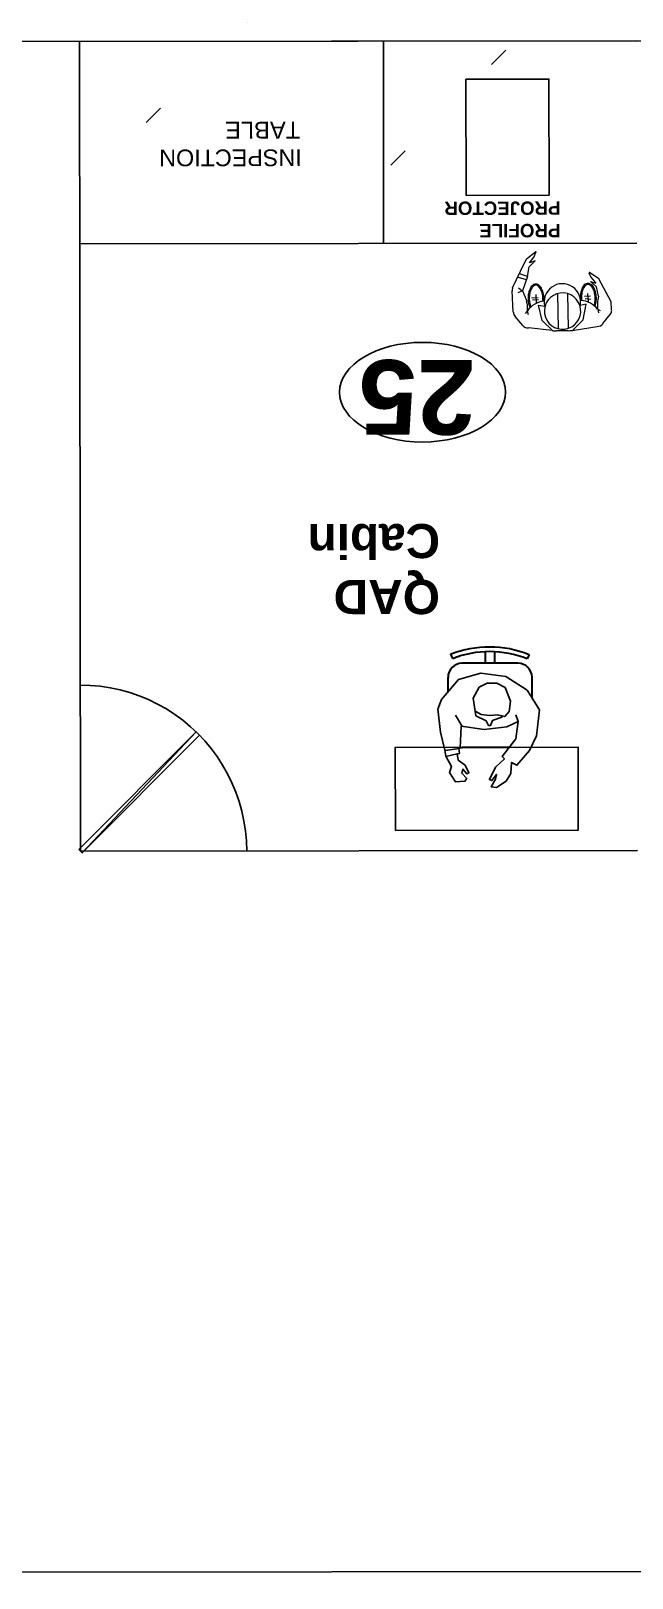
# Model space of a CAD drawing. Header units: feet. Extents: x -99009 to 3252343, y -11094690 to 9035152.
# Drawn here: x 2462595 to 2466289, y -1972741 to -1963228 of the extents above; entities that cross this region are included whole.
import ezdxf

# ---------------------------------------------------------------- set-up
doc = ezdxf.new("R2010")
doc.units = ezdxf.units.FT
doc.layers.add('1', color=1, linetype='Continuous')
doc.styles.add('Arial$001H0', font='arial.ttf')
doc.styles.add('Arial$101H0', font='arialbd.ttf')

msp = doc.modelspace()

# ---------------------------------------------------------------- hatches: boundary and pattern name
h = msp.add_hatch()
h.set_pattern_fill('ACAD_ISO06W100', color=3, scale=250, angle=45.065051714, style=0)
h.set_pattern_definition([(45.06505, (3631160, -1324213.2), (-884.8864, 882.8794), [6000, -750, 125, -750, 125, -1625]), (45.06505, (3631160, -1324213.2), (-884.8864, 882.8794), [-8500, 125, -750])])
h.paths.add_polyline_path([(2509400.40593, -1941970.88363), (2508486.43847, -1941162.4145), (2460377.81695, -1941217.03545), (2459879.56432, -1942756.35235), (2459903.4081, -1963757.29307), (2460403.97546, -1964256.72506), (2508925.64567, -1964201.63515), (2509425.07766, -1963701.06779)])
h.paths.add_polyline_path([(2481953.05645, -1947942.20714), (2481959.13495, -1953295.98271), (2486170.4077, -1953291.20137), (2486164.3292, -1947937.4258)], flags=24)

# ---------------------------------------------------------------- linework, layer by layer
at = {"color": 0, "transparency": 33554684}
for q in [(2508859.86904, -1963240.60796), (2486396.88352, -1963266.11169)]:
    msp.add_line((2459896.9006, -1963296.1989), q, dxfattribs=at)
at = {"color": 7, "linetype": 'Continuous', "lineweight": 25, "transparency": 33554684}
for p, q in [((2464761.25171, -1963290.67608), (2464762.66403, -1964534.61556)), ((2462895.81099, -1964536.73513), (2466319.0041, -1964532.84855))]:
    msp.add_line(p, q, dxfattribs=at)
at = {"color": 242, "linetype": 'Continuous', "lineweight": 5, "true_color": 0xcd2027, "transparency": 33554684}
for p, q in [((2465603.79128, -1964704.49012), (2465641.45789, -1964628.94258)), ((2465641.45789, -1964628.94258), (2465696.15056, -1964586.40905)), ((2465554.83005, -1964807.42096), (2465603.79128, -1964704.49012)), ((2465640.66196, -1964759.18922), (2465590.6219, -1964743.20127)), ((2465647.24505, -1964738.41793), (2465598.14772, -1964721.4851)), ((2466084.24441, -1964752.07892), (2466027.5709, -1964712.50326)), ((2465559.7184, -1964956.53733), (2465552.02005, -1964826.30034)), ((2465615.25414, -1964825.28474), (2465586.95382, -1964837.58639)), ((2465611.47891, -1964825.28902), (2465591.64179, -1964810.21059)), ((2465831.40663, -1964842.97171), (2465835.42725, -1965059.09955)), ((2465891.8093, -1964841.95932), (2465895.82885, -1965057.14335)), ((2466015.4482, -1964841.81894), (2466019.28344, -1964894.66793)), ((2466161.79744, -1964893.56231), (2466084.24441, -1964752.07892)), ((2466153.28495, -1964877.52721), (2466124.91176, -1964825.6499)), ((2465644.60436, -1964906.41904), (2465645.59639, -1964948.88935)), ((2465711.57297, -1964869.53443), (2465670.99028, -1964870.52432)), ((2465714.41725, -1964880.85692), (2465677.61194, -1964883.73013)), ((2465698.33607, -1964848.78565), (2465700.28477, -1964902.58059)), ((2465736.27058, -1965009.19022), (2465714.45475, -1964913.89021)), ((2465714.45475, -1964913.89021), (2465752.21566, -1964921.39782)), ((2466007.02893, -1964907.89518), (2465970.23005, -1964916.43124)), ((2465989.20587, -1965004.18399), (2466007.02893, -1964907.89518)), ((2466033.39985, -1964858.78713), (2465997.53834, -1964861.65928)), ((2466035.30997, -1964878.60497), (2466000.38477, -1964874.86938)), ((2466076.85897, -1964897.43399), (2466077.851, -1964939.90429)), ((2466082.47788, -1964858.73141), (2466078.72837, -1964881.3871)), ((2466079.73647, -1964938.01453), (2466083.53742, -1964960.66165)), ((2466163.74185, -1964943.58202), (2466161.79744, -1964893.56231)), ((2465617.38393, -1965038.58329), (2465570.13136, -1964983.89599)), ((2465643.71306, -1964952.66673), (2465632.40129, -1964964.94909)), ((2465645.59639, -1964948.88935), (2465650.34222, -1964972.4792)), ((2465803.35277, -1965072.3493), (2465736.27058, -1965009.19022)), ((2465924.1581, -1965070.32452), (2465989.20587, -1965004.18399)), ((2466077.851, -1964939.90429), (2466092.9605, -1964947.43762)), ((2466109.09633, -1965027.64311), (2466154.33484, -1964970.96317)), ((2465798.63158, -1965070.46704), (2465652.32199, -1965053.64458)), ((2465897.73254, -1965071.29833), (2465825.06036, -1965072.32465)), ((2465934.53785, -1965068.42512), (2466075.13852, -1965044.67024))]:
    msp.add_line(p, q, dxfattribs=at)
at = {"color": 8, "linetype": 'Continuous', "lineweight": 30, "true_color": 0x767676, "transparency": 33554684}
for p, q in [((2465174.20167, -1967060.72669), (2465185.55737, -1967087.14047)), ((2465587.65297, -1967115.94204), (2465244.10671, -1967116.33209)), ((2465386.54034, -1967044.44085), (2465386.62178, -1967116.17029)), ((2465444.11265, -1967044.37548), (2465444.19409, -1967116.10492)), ((2465656.49098, -1967063.01055), (2465645.19528, -1967089.45004)), ((2465157.37385, -1967202.31724), (2465157.47672, -1967292.92285)), ((2465674.72552, -1967329.14416), (2465674.58086, -1967201.73002)), ((2465244.69286, -1967632.59529), (2465535.38585, -1967632.26525))]:
    msp.add_line(p, q, dxfattribs=at)
at = {"color": 5, "linetype": 'Continuous', "lineweight": 25, "transparency": 33554684}
for p, q in [((2465242.65522, -1967500.46426), (2465203.88514, -1967435.38541)), ((2465589.94671, -1967473.64329), (2465575.74458, -1967434.01941)), ((2465226.77014, -1967641.10993), (2465140.89536, -1967651.58934)), ((2465214.53707, -1967673.21335), (2465144.71239, -1967688.39358))]:
    msp.add_line(p, q, dxfattribs=at)
at = {"transparency": 33554684}
msp.add_line((2508870.55352, -1972651.2019), (2459907.58508, -1972706.79284), dxfattribs=at)
at = {"color": 7, "linetype": 'Continuous', "lineweight": 25, "transparency": 33554684}
for points in [[(2466323.2443, -1968267.49843), (2462900.05119, -1968271.38501), (2462894.39867, -1963292.79564), (2466317.59178, -1963288.90906)], [(2463921.25189, -1968270.22557), (2463919.29355, -1968207.93636), (2463913.56105, -1968146.59525), (2463904.05439, -1968086.20222), (2463890.77249, -1968025.81349), (2463874.66024, -1967966.37177), (2463853.83002, -1967907.87923), (2463830.17051, -1967851.27751), (2463803.68065, -1967795.62282), (2463773.4177, -1967741.86003), (2463739.38166, -1967689.98914), (2463702.51742, -1967640.9529), (2463663.76662, -1967592.8626), (2463621.24488, -1967548.55183), (2463575.89385, -1967506.13188), (2463528.65843, -1967466.54551), (2463478.59586, -1967430.73758), (2463427.59163, -1967396.81834), (2463373.76026, -1967366.67756), (2463318.04449, -1967339.37033), (2463261.3892, -1967315.83942), (2463202.85057, -1967296.08588), (2463143.37242, -1967280.10864), (2463082.95368, -1967266.96391), (2463021.59542, -1967257.59547), (2462960.24145, -1967252.00228), (2462898.89176, -1967250.18431)]]:
    msp.add_lwpolyline(points, dxfattribs=at)
for points in [[(2465779.75517, -1964238.99219), (2465269.15482, -1964239.57191), (2465268.34364, -1963525.10894), (2465778.94399, -1963524.52922)], [(2464834.71592, -1968143.66178), (2464834.1362, -1967633.06143), (2465957.26821, -1967631.78626), (2465957.84793, -1968142.38661)]]:
    msp.add_lwpolyline(points, close=True, dxfattribs=at)
at = {"color": 242, "linetype": 'Continuous', "lineweight": 5, "true_color": 0xcd2027, "transparency": 33554684}
for points in [[(2465647.24505, -1964738.41793), (2465657.55836, -1964678.0024), (2465694.32617, -1964642.09589), (2465657.55836, -1964678.0024), (2465694.32617, -1964642.09589), (2465659.41918, -1964654.40505)], [(2465659.41918, -1964654.40505), (2465687.69057, -1964616.62057), (2465698.9852, -1964589.23726)], [(2465647.24505, -1964738.41793), (2465615.25629, -1964827.17235), (2465641.75472, -1964890.37751)], [(2466024.74269, -1964715.3379), (2466037.04221, -1964741.75061), (2466067.28587, -1964778.52484)], [(2466082.47788, -1964858.73141), (2466070.14408, -1964802.11684), (2466034.24186, -1964769.12426), (2466070.14408, -1964802.11684), (2466034.24186, -1964769.12426), (2466067.28587, -1964778.52484)]]:
    msp.add_lwpolyline(points, dxfattribs=at)
at = {"color": 5, "linetype": 'Continuous', "lineweight": 25, "transparency": 33554684}
msp.add_lwpolyline([(2465239.82594, -1967502.35509), (2465381.42078, -1967522.95814), (2465519.19966, -1967507.70076), (2465589.94671, -1967473.64329), (2465574.96687, -1967580.31078), (2465492.03603, -1967689.88686), (2465505.26542, -1967704.02898), (2465449.63752, -1967754.11405), (2465412.91686, -1967831.54813), (2465428.02422, -1967837.19384), (2465457.23942, -1967799.40828), (2465450.66598, -1967828.67384), (2465424.29292, -1967875.89427), (2465456.38777, -1967880.57687), (2465516.74757, -1967841.81215), (2465545.00824, -1967794.58958), (2465548.70525, -1967725.68728), (2465581.75784, -1967742.63833), (2465659.04833, -1967652.88866), (2465701.41576, -1967561.29102), (2465721.05572, -1967402.70871), (2465644.469, -1967281.04422), (2465513.18533, -1967198.13803), (2465360.2648, -1967177.54784), (2465223.45544, -1967215.45555), (2465118.83201, -1967338.26959), (2465096.24812, -1967397.75524), (2465112.45467, -1967540.25209), (2465139.00668, -1967650.64767), (2465144.71025, -1967686.50596), (2465178.76022, -1967750.64636), (2465167.47631, -1967787.46774), (2465203.40532, -1967844.05553), (2465261.91823, -1967841.15766), (2465273.22571, -1967825.10006), (2465243.92907, -1967791.15618), (2465249.56406, -1967766.61073), (2465273.19142, -1967794.89819), (2465286.39831, -1967789.22034), (2465263.69333, -1967742.05564), (2465220.24278, -1967710.95925), (2465214.53707, -1967673.21335), (2465228.69205, -1967671.30966), (2465224.87931, -1967638.28065), (2465232.42871, -1967637.32827)], close=True, dxfattribs=at)
msp.add_lwpolyline([(2465329.38701, -1967413.5353), (2465362.43959, -1967430.48635), (2465416.24525, -1967437.97574), (2465461.54162, -1967432.26145), (2465506.85728, -1967443.53572), (2465535.13617, -1967412.35789), (2465541.67104, -1967349.11523), (2465510.42999, -1967265.15164), (2465458.48945, -1967237.84013), (2465399.02952, -1967237.90764), (2465349.98042, -1967263.44619), (2465313.24797, -1967330.49838), (2465329.41594, -1967439.01813), (2465393.62921, -1967469.14713), (2465407.82062, -1967499.33293), (2465420.08906, -1967498.37519), (2465431.3794, -1967467.21665), (2465493.64504, -1967444.49453)], dxfattribs=at)
at = {"color": 7, "linetype": 'Continuous', "lineweight": -2, "transparency": 33554684}
for points in [[(2462889.65644, -1968260.0711), (2462910.44487, -1968281.75512), (2463609.90632, -1967537.23899)], [(2462910.44487, -1968281.75512), (2463609.90632, -1967537.23899), (2463631.63856, -1967558.92193)]]:
    msp.add_lwpolyline(points, close=True, dxfattribs=at)
at = {"color": 5, "linetype": 'Continuous', "lineweight": 5, "transparency": 33554684}
for points in [[(2465699.00561, -1964586.89525), (2465698.15548, -1964586.24271), (2465696.97236, -1964586.24508), (2465696.12483, -1964586.90099)], [(2465699.74484, -1964589.67956), (2465700.15934, -1964588.69128), (2465699.85574, -1964587.54778), (2465699.00561, -1964586.89525)]]:
    msp.add_open_spline(points, degree=3, dxfattribs=at)
at = {"color": 242, "linetype": 'Continuous', "lineweight": 5, "true_color": 0xcd2027, "transparency": 33554684}
for points in [[(2466025.58743, -1964713.05379), (2466024.76555, -1964713.74156), (2466024.5104, -1964714.89684), (2466024.96616, -1964715.86678)], [(2466028.46588, -1964712.93815), (2466027.59148, -1964712.31853), (2466026.40931, -1964712.36602), (2466025.58743, -1964713.05379)], [(2465555.42312, -1964807.69676), (2465552.83706, -1964813.94821), (2465551.69937, -1964820.70387), (2465552.09531, -1964827.45752)], [(2465653.21624, -1964840.45543), (2465650.89572, -1964852.50629), (2465649.92165, -1964864.77773), (2465650.31196, -1964877.04377)], [(2465663.48231, -1964812.69257), (2465659.05995, -1964821.45904), (2465655.87494, -1964830.79656), (2465654.01833, -1964840.4382)], [(2465660.6305, -1964841.88312), (2465658.41574, -1964853.38466), (2465657.48608, -1964865.09672), (2465657.85861, -1964876.80363)], [(2465669.38093, -1964815.6682), (2465665.23372, -1964823.8892), (2465662.24689, -1964832.64572), (2465660.50581, -1964841.68744)], [(2465680.12211, -1964790.74408), (2465672.93132, -1964796.57857), (2465667.05736, -1964803.86943), (2465662.88664, -1964812.13707)], [(2465684.87942, -1964796.6073), (2465678.51636, -1964801.77019), (2465673.31854, -1964808.22183), (2465669.6279, -1964815.53779)], [(2465696.93737, -1964784.62132), (2465690.85587, -1964784.81483), (2465685.00519, -1964786.99522), (2465680.28028, -1964790.82893)], [(2465697.1475, -1964791.22462), (2465692.50907, -1964791.37223), (2465688.04668, -1964793.03523), (2465684.44295, -1964795.95924)], [(2465713.95543, -1964789.75732), (2465708.99634, -1964786.23178), (2465703.01887, -1964784.42779), (2465696.93737, -1964784.62132)], [(2465710.12737, -1964795.14193), (2465706.34501, -1964792.45294), (2465701.78593, -1964791.07702), (2465697.1475, -1964791.22462)], [(2465726.20712, -1964814.23485), (2465722.05881, -1964807.16833), (2465716.46132, -1964801.06022), (2465709.78288, -1964796.31234)], [(2465732.71853, -1964810.41241), (2465728.0306, -1964802.42667), (2465721.70498, -1964795.52401), (2465714.15779, -1964790.15851)], [(2465736.69017, -1964839.41824), (2465734.37773, -1964830.50551), (2465730.84022, -1964821.9566), (2465726.17872, -1964814.01591)], [(2465743.08508, -1964837.75907), (2465740.61922, -1964828.25496), (2465736.84698, -1964819.13884), (2465731.87621, -1964810.67128)], [(2465741.70497, -1964873.61773), (2465741.33242, -1964861.91082), (2465739.66001, -1964850.28157), (2465736.71847, -1964838.9441)], [(2465795.36213, -1964803.96259), (2465757.52344, -1964831.51428), (2465740.84392, -1964879.71446), (2465753.56037, -1964924.76059)], [(2465749.25161, -1964873.37758), (2465748.86128, -1964861.11154), (2465747.10897, -1964848.92686), (2465744.02696, -1964837.04791)], [(2465869.73754, -1964839.41577), (2465808.10965, -1964835.25461), (2465754.77709, -1964881.8406), (2465750.61593, -1964943.4685)], [(2465923.15996, -1964801.26909), (2465884.19403, -1964775.33614), (2465833.20081, -1964776.41088), (2465795.36213, -1964803.96259)], [(2465973.79027, -1964958.53739), (2465977.95143, -1964896.90949), (2465931.36544, -1964843.57693), (2465869.73754, -1964839.41577)], [(2465970.01427, -1964920.19855), (2465980.82146, -1964874.65664), (2465962.12591, -1964827.20203), (2465923.15996, -1964801.26909)], [(2465974.10574, -1964835.37205), (2465971.78522, -1964847.42291), (2465970.81115, -1964859.69435), (2465971.20147, -1964871.9604)], [(2465984.37181, -1964807.6092), (2465979.94945, -1964816.37566), (2465976.76445, -1964825.71318), (2465974.90783, -1964835.35483)], [(2465981.52, -1964836.79974), (2465979.30524, -1964848.30129), (2465978.37558, -1964860.01334), (2465978.74811, -1964871.72025)], [(2465990.27043, -1964810.58483), (2465986.12322, -1964818.80583), (2465983.1364, -1964827.56235), (2465981.39531, -1964836.60406)], [(2466001.01161, -1964785.6607), (2465993.82082, -1964791.49519), (2465987.94686, -1964798.78606), (2465983.77614, -1964807.05369)], [(2466005.76893, -1964791.52392), (2465999.40586, -1964796.68681), (2465994.20804, -1964803.13845), (2465990.5174, -1964810.45442)], [(2466017.82794, -1964780.48175), (2466011.74645, -1964780.67526), (2466005.89577, -1964782.85565), (2466001.17086, -1964786.68936)], [(2466018.03807, -1964787.08506), (2466013.39964, -1964787.23266), (2466008.93726, -1964788.89566), (2466005.33352, -1964791.81968)], [(2466034.846, -1964785.61775), (2466029.88691, -1964782.09221), (2466023.90944, -1964780.28822), (2466017.82794, -1964780.48175)], [(2466031.01794, -1964791.00236), (2466027.23559, -1964788.31337), (2466022.6765, -1964786.93745), (2466018.03807, -1964787.08506)], [(2466047.09663, -1964809.15147), (2466042.94831, -1964802.08496), (2466037.35082, -1964795.97685), (2466030.67238, -1964791.22896)], [(2466053.60803, -1964805.32903), (2466048.9201, -1964797.3433), (2466042.59448, -1964790.44064), (2466035.04729, -1964785.07513)], [(2466058.52348, -1964834.33379), (2466056.21104, -1964825.42107), (2466052.67353, -1964816.87216), (2466048.01203, -1964808.93146)], [(2466064.91839, -1964832.67462), (2466062.45253, -1964823.17052), (2466058.6803, -1964814.05439), (2466053.70952, -1964805.58683)], [(2466062.59447, -1964868.53435), (2466062.22193, -1964856.82744), (2466060.54951, -1964845.19819), (2466057.60797, -1964833.86072)], [(2466070.14112, -1964868.29421), (2466069.75078, -1964856.02816), (2466067.99848, -1964843.84348), (2466064.91646, -1964831.96453)], [(2465644.59599, -1964906.941), (2465644.48178, -1964901.52183), (2465643.38575, -1964896.1683), (2465641.36111, -1964891.14025)], [(2465749.2524, -1964889.8931), (2465707.85036, -1964893.69768), (2465670.19377, -1964915.45062), (2465646.21395, -1964949.41489)], [(2465650.31196, -1964877.04377), (2465650.7023, -1964889.30982), (2465652.45461, -1964901.4945), (2465655.53662, -1964913.37344)], [(2465656.4785, -1964912.66228), (2465658.01762, -1964918.5945), (2465660.06746, -1964924.38232), (2465662.60506, -1964929.96091)], [(2465657.85861, -1964876.80363), (2465658.23115, -1964888.51054), (2465659.90357, -1964900.13979), (2465662.84511, -1964911.47725)], [(2465662.87341, -1964911.00311), (2465664.11026, -1964915.77025), (2465665.69909, -1964920.43906), (2465667.62681, -1964924.97109)], [(2465741.43695, -1964889.12941), (2465741.7801, -1964883.96636), (2465741.86955, -1964878.78956), (2465741.70497, -1964873.61773)], [(2465748.9708, -1964889.63013), (2465749.33033, -1964884.22047), (2465749.42404, -1964878.79643), (2465749.25161, -1964873.37758)], [(2465971.20147, -1964871.9604), (2465971.34072, -1964876.33645), (2465971.65343, -1964880.70525), (2465972.13886, -1964885.05653)], [(2466077.64561, -1964939.64916), (2466053.3204, -1964908.10559), (2466016.86801, -1964888.22553), (2465977.17716, -1964884.85664)], [(2465978.74811, -1964871.72025), (2465978.88102, -1964875.89682), (2465979.17947, -1964880.06648), (2465979.64277, -1964884.2194)], [(2466056.65853, -1964918.94281), (2466058.47398, -1964913.96575), (2466059.88933, -1964908.85173), (2466060.89108, -1964903.64947)], [(2466059.82258, -1964903.45486), (2466062.03734, -1964891.95331), (2466062.967, -1964880.24126), (2466062.59447, -1964868.53435)], [(2466062.86517, -1964921.20677), (2466064.80108, -1964915.89947), (2466066.31033, -1964910.44614), (2466067.37856, -1964904.8987)], [(2466067.23684, -1964904.88255), (2466069.55736, -1964892.83169), (2466070.53144, -1964880.56025), (2466070.14112, -1964868.29421)], [(2466079.43467, -1964881.93282), (2466077.62368, -1964887.04171), (2466076.75419, -1964892.43667), (2466076.86841, -1964897.85584)], [(2465559.79366, -1964957.69451), (2465560.37248, -1964967.56745), (2465564.19976, -1964976.97193), (2465570.67951, -1964984.44341)], [(2465750.61593, -1964943.4685), (2465746.45477, -1965005.0964), (2465793.04075, -1965058.42896), (2465854.66865, -1965062.59012)], [(2465854.66865, -1965062.59012), (2465916.29655, -1965066.75128), (2465969.62911, -1965020.16529), (2465973.79027, -1964958.53739)], [(2466075.56144, -1965045.60461), (2466088.88502, -1965045.3238), (2466101.39301, -1965039.12997), (2466109.69246, -1965028.70329)], [(2466154.93097, -1964972.02335), (2466161.09017, -1964964.2855), (2466164.51781, -1964954.72812), (2466164.68013, -1964944.83955)], [(2465617.93209, -1965039.13072), (2465626.66348, -1965049.19844), (2465639.42134, -1965054.85977), (2465652.74491, -1965054.57895)], [(2465799.02493, -1965070.8917), (2465807.61127, -1965071.86742), (2465816.24685, -1965072.34578), (2465824.88843, -1965072.3244)], [(2465898.50442, -1965071.29701), (2465910.82543, -1965071.26653), (2465923.12295, -1965070.22024), (2465935.27201, -1965068.16877)]]:
    msp.add_open_spline(points, degree=3, dxfattribs=at)
at = {"color": 7, "linetype": 'Continuous', "lineweight": 25, "transparency": 33554684}
for points in [[(2465001.66682, -1965143.10142), (2464719.93065, -1965143.42129), (2464491.69405, -1965280.80047), (2464491.8861, -1965449.94643)], [(2465512.14299, -1965448.78807), (2465511.95095, -1965279.6421), (2465283.40299, -1965142.78154), (2465001.66682, -1965143.10142)], [(2464491.8861, -1965449.94643), (2464492.07814, -1965619.09239), (2464720.6261, -1965755.95295), (2465002.36227, -1965755.63308)], [(2465002.36227, -1965755.63308), (2465284.09844, -1965755.3132), (2465512.33503, -1965617.93403), (2465512.14299, -1965448.78807)]]:
    msp.add_open_spline(points, degree=3, dxfattribs=at)
at = {"color": 8, "linetype": 'Continuous', "lineweight": 30, "true_color": 0x767676, "transparency": 33554684}
for points in [[(2465656.27139, -1967063.42003), (2465501.9047, -1967000.94543), (2465329.40987, -1967000.30611), (2465174.58433, -1967061.63476)], [(2465645.64913, -1967089.66624), (2465498.12343, -1967029.96029), (2465333.28021, -1967029.30986), (2465185.28793, -1967087.84967)], [(2465244.57861, -1967116.33156), (2465196.88414, -1967116.38571), (2465158.26404, -1967155.0936), (2465158.31819, -1967202.78808)], [(2465674.58139, -1967202.20193), (2465674.52724, -1967154.50746), (2465635.81935, -1967115.88736), (2465588.12488, -1967115.94151)], [(2465233.23923, -1967632.7247), (2465237.19119, -1967633.27116), (2465241.17627, -1967633.5431), (2465245.16583, -1967633.53857)]]:
    msp.add_open_spline(points, degree=3, dxfattribs=at)
at = {"layer": '1'}
msp.add_arc((2520410.24778, -1978395.99612), 100000, 84.1346387202, 194.3871675539, dxfattribs=at)

# ---------------------------------------------------------------- texts
at = {"color": 7, "transparency": 33554684}
for s, height, style, p in [('TABLE', 104.399645, 'Arial$001H0', (2464250.26905, -1963785.81248)), ('INSPECTION', 102.675967, 'Arial$001H0', (2464259.90109, -1963956.63108)), ('PROJECTOR', 82.121018, 'Arial$101H0', (2465849.63986, -1964276.66523)), ('PROFILE', 82.610492, 'Arial$101H0', (2465849.79631, -1964414.46126)), ('25', 459.037045, 'Arial$101H0', (2465325.04443, -1965251.27237)), ('Cabin', 209.690461, 'Arial$101H0', (2465109.11293, -1966259.50622)), ('QAD', 210.630055, 'Arial$101H0', (2465108.55917, -1966603.05355))]:
    msp.add_text(s, height=height, rotation=180.065051714, dxfattribs=dict(at, style=style)).set_placement(p)

doc.saveas('drawing.dxf')
